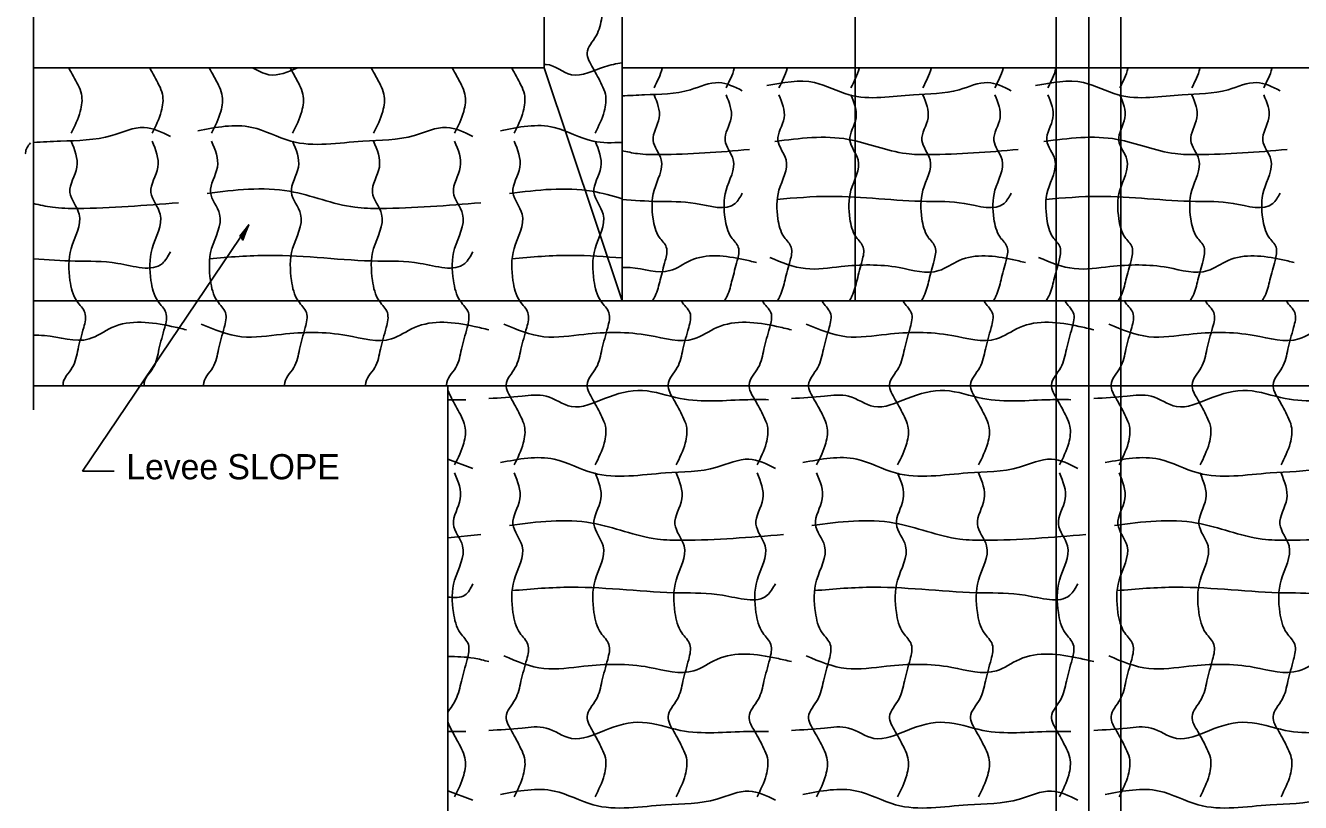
# Model space of a CAD drawing. Extents: x 0 to 2.83, y -0.07 to 1.83.
# Drawn here: x 1.678 to 2.269, y 1.055 to 1.415 of the extents above; entities that cross this region are included whole.
import ezdxf

# ---------------------------------------------------------------- set-up
doc = ezdxf.new("R2010")
doc.units = 0
doc.layers.add('RD_Pr_Roadway_Notes', color=7, linetype='Continuous')
doc.layers.add('SH_General_Details', color=7, linetype='Continuous')

msp = doc.modelspace()

# ---------------------------------------------------------------- linework, layer by layer
at = {"layer": 'RD_Pr_Roadway_Notes'}
for p, q in [((1.70461, 1.20884), (1.7816, 1.32307)), ((1.71927, 1.20884), (1.70461, 1.20884))]:
    msp.add_line(p, q, dxfattribs=at)
msp.add_lwpolyline([(1.77825, 1.31706), (1.77747, 1.31777), (1.77931, 1.32007), (1.7816, 1.32307), (1.78008, 1.31933), (1.77886, 1.31599), (1.77825, 1.31706), (1.77781, 1.31766), (1.78035, 1.32089), (1.7788, 1.31665), (1.77838, 1.31766), (1.77941, 1.31921), (1.77875, 1.31752)], dxfattribs=at)
at = {"layer": 'SH_General_Details'}
for p, q in [((2.17061, 0.47134), (2.17061, 1.75512)), ((1.9544, 1.28782), (1.9544, 1.61182)), ((2.0624, 1.28782), (2.0624, 1.61182)), ((1.9184, 1.39582), (1.9184, 1.50382)), ((1.68198, 1.43107), (1.68198, 1.23739)), ((2.1554, 0.86209), (2.1554, 1.42314)), ((2.1854, 0.86209), (2.1854, 1.42314)), ((1.68187, 1.39582), (1.9184, 1.39582)), ((1.9184, 1.39582), (1.9544, 1.28782)), ((1.9544, 1.39582), (2.3864, 1.39582)), ((1.68187, 1.28782), (2.67822, 1.28782)), ((1.68187, 1.24839), (2.67822, 1.24839)), ((1.87372, 0.49795), (1.87372, 1.24839)), ((1.88216, 1.24203), (1.87372, 1.24203)), ((1.87372, 1.21448), (1.88535, 1.2102)), ((1.87372, 1.17807), (1.88906, 1.17957)), ((1.88216, 1.08832), (1.87372, 1.08831)), ((1.87372, 1.06077), (1.88535, 1.05649))]:
    msp.add_line(p, q, dxfattribs=at)
for points in [[(1.9544, 1.61182), (2.3864, 1.61182), (2.3864, 1.28782), (1.9544, 1.28782)], [(1.9544, 1.42314), (2.3864, 1.42314), (2.3864, 1.39582), (1.9544, 1.39582)]]:
    msp.add_lwpolyline(points, close=True, dxfattribs=at)
for points in [[(1.94194, 1.5155), (1.9446, 1.50344), (1.94141, 1.49177), (1.94565, 1.48169), (1.94194, 1.46578), (1.94141, 1.45092), (1.9446, 1.44137), (1.94831, 1.43606), (1.94778, 1.42917), (1.94512, 1.41909), (1.94247, 1.4106), (1.93823, 1.40264), (1.94088, 1.39574), (1.94512, 1.38778), (1.94671, 1.38355), (1.94619, 1.37558), (1.94194, 1.3655)], [(1.69823, 1.39582), (1.69827, 1.39574), (1.70251, 1.38778), (1.7041, 1.38355), (1.70358, 1.37558), (1.69933, 1.3655)], [(1.7421, 1.39574), (1.73256, 1.39574), (1.72288, 1.39582)], [(1.73573, 1.39582), (1.73577, 1.39574), (1.74001, 1.38778), (1.7416, 1.38355), (1.74108, 1.37558), (1.73683, 1.3655)], [(1.76328, 1.39582), (1.76332, 1.39574), (1.76757, 1.38778), (1.76916, 1.38355), (1.76863, 1.37558), (1.76439, 1.3655)], [(1.80433, 1.39582), (1.79091, 1.39256), (1.78327, 1.39582)], [(1.80078, 1.39582), (1.80082, 1.39574), (1.80507, 1.38778), (1.80666, 1.38355), (1.80613, 1.37558), (1.80189, 1.3655)], [(1.83828, 1.39582), (1.83832, 1.39574), (1.84257, 1.38778), (1.84416, 1.38355), (1.84363, 1.37558), (1.83939, 1.3655)], [(1.88216, 1.39574), (1.87261, 1.39574), (1.86293, 1.39582)], [(1.87578, 1.39582), (1.87582, 1.39574), (1.88007, 1.38778), (1.88166, 1.38355), (1.88113, 1.37558), (1.87689, 1.3655)], [(1.90334, 1.39582), (1.90338, 1.39574), (1.90762, 1.38778), (1.90921, 1.38355), (1.90869, 1.37558), (1.90444, 1.3655)], [(1.9544, 1.39811), (1.94635, 1.39627), (1.93097, 1.39256), (1.91929, 1.39734), (1.9184, 1.39737)], [(1.9731, 1.39582), (1.97302, 1.3955), (1.96925, 1.38654)], [(2.00644, 1.39582), (2.00636, 1.3955), (2.00258, 1.38654)], [(2.03093, 1.39582), (2.03085, 1.3955), (2.02708, 1.38654)], [(2.06426, 1.39582), (2.06418, 1.3955), (2.06041, 1.38654)], [(2.0976, 1.39582), (2.09752, 1.3955), (2.09374, 1.38654)], [(2.13093, 1.39582), (2.13085, 1.3955), (2.12708, 1.38654)], [(2.15542, 1.39582), (2.15534, 1.3955), (2.15157, 1.38654)], [(2.18876, 1.39582), (2.18868, 1.3955), (2.1849, 1.38654)], [(2.22209, 1.39582), (2.22201, 1.3955), (2.21824, 1.38654)], [(2.25542, 1.39582), (2.25534, 1.3955), (2.25157, 1.38654)], [(1.9544, 1.38272), (1.96483, 1.38324), (1.98605, 1.3856), (1.99926, 1.3889), (2.0101, 1.38513)], [(2.02142, 1.38749), (2.04358, 1.3889), (2.05962, 1.38324), (2.08932, 1.38324), (2.11054, 1.3856), (2.12375, 1.3889), (2.1346, 1.38513)], [(2.14591, 1.38749), (2.16808, 1.3889), (2.18411, 1.38324), (2.21382, 1.38324), (2.23504, 1.3856), (2.24824, 1.3889), (2.25909, 1.38513)], [(1.96925, 1.38324), (1.97161, 1.37252), (1.96878, 1.36215), (1.97255, 1.35319), (1.96925, 1.33904), (1.96878, 1.32583), (1.97161, 1.31735), (1.97491, 1.31263), (1.97444, 1.3065), (1.97208, 1.29754), (1.96972, 1.28999), (1.96853, 1.28782)], [(2.00258, 1.38324), (2.00494, 1.37252), (2.00211, 1.36215), (2.00588, 1.35319), (2.00258, 1.33904), (2.00211, 1.32583), (2.00494, 1.31735), (2.00824, 1.31263), (2.00777, 1.3065), (2.00541, 1.29754), (2.00306, 1.28999), (2.00186, 1.28782)], [(2.02708, 1.38324), (2.02944, 1.37252), (2.0266, 1.36215), (2.03038, 1.35319), (2.02708, 1.33904), (2.0266, 1.32583), (2.02944, 1.31735), (2.03274, 1.31263), (2.03226, 1.3065), (2.0299, 1.29754), (2.02755, 1.28999), (2.02636, 1.28782)], [(2.06041, 1.38324), (2.06277, 1.37252), (2.05994, 1.36215), (2.06371, 1.35319), (2.06041, 1.33904), (2.05994, 1.32583), (2.06277, 1.31735), (2.06607, 1.31263), (2.0656, 1.3065), (2.06324, 1.29754), (2.06088, 1.28999), (2.05969, 1.28782)], [(2.09374, 1.38324), (2.0961, 1.37252), (2.09327, 1.36215), (2.09704, 1.35319), (2.09374, 1.33904), (2.09327, 1.32583), (2.0961, 1.31735), (2.0994, 1.31263), (2.09893, 1.3065), (2.09657, 1.29754), (2.09422, 1.28999), (2.09302, 1.28782)], [(2.12708, 1.38324), (2.12944, 1.37252), (2.1266, 1.36215), (2.13038, 1.35319), (2.12708, 1.33904), (2.1266, 1.32583), (2.12944, 1.31735), (2.13274, 1.31263), (2.13226, 1.3065), (2.1299, 1.29754), (2.12755, 1.28999), (2.12636, 1.28782)], [(2.15157, 1.38324), (2.15393, 1.37252), (2.1511, 1.36215), (2.15487, 1.35319), (2.15157, 1.33904), (2.1511, 1.32583), (2.15393, 1.31735), (2.15723, 1.31263), (2.15676, 1.3065), (2.1544, 1.29754), (2.15204, 1.28999), (2.15085, 1.28782)], [(2.1849, 1.38324), (2.18726, 1.37252), (2.18443, 1.36215), (2.1882, 1.35319), (2.1849, 1.33904), (2.18443, 1.32583), (2.18726, 1.31735), (2.19056, 1.31263), (2.19009, 1.3065), (2.18773, 1.29754), (2.18538, 1.28999), (2.18418, 1.28782)], [(2.21824, 1.38324), (2.2206, 1.37252), (2.21776, 1.36215), (2.22154, 1.35319), (2.21824, 1.33904), (2.21776, 1.32583), (2.2206, 1.31735), (2.2239, 1.31263), (2.22342, 1.3065), (2.22106, 1.29754), (2.21871, 1.28999), (2.21752, 1.28782)], [(2.25157, 1.38324), (2.25393, 1.37252), (2.2511, 1.36215), (2.25487, 1.35319), (2.25157, 1.33904), (2.2511, 1.32583), (2.25393, 1.31735), (2.25723, 1.31263), (2.25676, 1.3065), (2.2544, 1.29754), (2.25204, 1.28999), (2.25085, 1.28782)], [(1.75802, 1.36657), (1.78296, 1.36816), (1.80099, 1.36179), (1.83441, 1.36179), (1.85829, 1.36444), (1.87314, 1.36816), (1.88535, 1.36391)], [(1.89807, 1.36657), (1.92301, 1.36816), (1.94105, 1.36179), (1.9544, 1.36119)], [(1.68187, 1.36119), (1.69436, 1.36179), (1.71823, 1.36444), (1.73309, 1.36816), (1.74529, 1.36391)], [(2.02519, 1.36167), (2.05914, 1.36262), (2.08602, 1.35601), (2.0964, 1.35554), (2.1379, 1.3579)], [(2.14968, 1.36167), (2.18364, 1.36262), (2.21052, 1.35601), (2.22089, 1.35554), (2.26239, 1.3579)], [(1.68046, 1.36098), (1.67825, 1.3564), (1.6783, 1.35587)], [(1.69933, 1.36179), (1.70199, 1.34973), (1.6988, 1.33806), (1.70304, 1.32798), (1.69933, 1.31206), (1.6988, 1.29721), (1.70199, 1.28766), (1.7057, 1.28235), (1.70517, 1.27546), (1.70251, 1.26538), (1.69986, 1.25689), (1.69562, 1.24893), (1.69566, 1.24839)], [(1.73683, 1.36179), (1.73949, 1.34973), (1.7363, 1.33806), (1.74054, 1.32798), (1.73683, 1.31206), (1.7363, 1.29721), (1.73949, 1.28766), (1.7432, 1.28235), (1.74267, 1.27546), (1.74001, 1.26538), (1.73736, 1.25689), (1.73312, 1.24893), (1.73316, 1.24839)], [(1.76439, 1.36179), (1.76704, 1.34973), (1.76385, 1.33806), (1.7681, 1.32798), (1.76439, 1.31206), (1.76385, 1.29721), (1.76704, 1.28766), (1.77075, 1.28235), (1.77022, 1.27546), (1.76757, 1.26538), (1.76492, 1.25689), (1.76067, 1.24893), (1.76072, 1.24839)], [(1.80189, 1.36179), (1.80454, 1.34973), (1.80135, 1.33806), (1.8056, 1.32798), (1.80189, 1.31206), (1.80135, 1.29721), (1.80454, 1.28766), (1.80825, 1.28235), (1.80772, 1.27546), (1.80507, 1.26538), (1.80242, 1.25689), (1.79817, 1.24893), (1.79822, 1.24839)], [(1.83939, 1.36179), (1.84204, 1.34973), (1.83885, 1.33806), (1.8431, 1.32798), (1.83939, 1.31206), (1.83885, 1.29721), (1.84204, 1.28766), (1.84575, 1.28235), (1.84522, 1.27546), (1.84257, 1.26538), (1.83992, 1.25689), (1.83567, 1.24893), (1.83572, 1.24839)], [(1.87689, 1.36179), (1.87954, 1.34973), (1.87635, 1.33806), (1.8806, 1.32798), (1.87689, 1.31206), (1.87635, 1.29721), (1.87954, 1.28766), (1.88325, 1.28235), (1.88272, 1.27546), (1.88007, 1.26538), (1.87742, 1.25689), (1.87317, 1.24893), (1.87322, 1.24839)], [(1.90444, 1.36179), (1.9071, 1.34973), (1.90391, 1.33806), (1.90815, 1.32798), (1.90444, 1.31206), (1.90391, 1.29721), (1.9071, 1.28766), (1.91081, 1.28235), (1.91028, 1.27546), (1.90762, 1.26538), (1.90497, 1.25689), (1.90073, 1.24893), (1.90338, 1.24203), (1.90762, 1.23407), (1.90921, 1.22983), (1.90869, 1.22187), (1.90444, 1.21179)], [(1.94194, 1.36179), (1.9446, 1.34973), (1.94141, 1.33806), (1.94565, 1.32798), (1.94194, 1.31206), (1.94141, 1.29721), (1.9446, 1.28766), (1.94831, 1.28235), (1.94778, 1.27546), (1.94512, 1.26538), (1.94247, 1.25689), (1.93823, 1.24893), (1.94088, 1.24203), (1.94512, 1.23407), (1.94671, 1.22983), (1.94619, 1.22187), (1.94194, 1.21179)], [(1.9544, 1.35735), (1.96153, 1.35601), (1.9719, 1.35554), (2.0134, 1.3579)], [(1.76226, 1.33753), (1.80046, 1.33859), (1.8307, 1.33116), (1.84237, 1.33063), (1.88906, 1.33328)], [(1.90232, 1.33753), (1.94052, 1.33859), (1.9544, 1.33514)], [(1.9544, 1.33474), (1.97096, 1.33385), (1.98841, 1.33291), (2.0068, 1.33291), (2.0101, 1.33762)], [(2.02613, 1.33479), (2.05066, 1.33621), (2.09546, 1.33385), (2.1129, 1.33291), (2.1313, 1.33291), (2.1346, 1.33762)], [(2.15062, 1.33479), (2.17515, 1.33621), (2.21995, 1.33385), (2.2374, 1.33291), (2.25579, 1.33291), (2.25909, 1.33762)], [(1.68187, 1.33286), (1.69065, 1.33116), (1.70232, 1.33063), (1.749, 1.33328)], [(1.68187, 1.30726), (1.70126, 1.30623), (1.72089, 1.30516), (1.74158, 1.30516), (1.74529, 1.31047)], [(1.76332, 1.30729), (1.79091, 1.30888), (1.84131, 1.30623), (1.86094, 1.30516), (1.88163, 1.30516), (1.88535, 1.31047)], [(1.90338, 1.30729), (1.93097, 1.30888), (1.9544, 1.30766)], [(1.9544, 1.30329), (1.95823, 1.3032), (1.97662, 1.30179), (1.98605, 1.3065), (2.01058, 1.30697), (2.0167, 1.30555)], [(2.02283, 1.30791), (2.03934, 1.30273), (2.05584, 1.30367), (2.08272, 1.3032), (2.10111, 1.30179), (2.11054, 1.3065), (2.13507, 1.30697), (2.1412, 1.30555)], [(2.14732, 1.30791), (2.16383, 1.30273), (2.18034, 1.30367), (2.20722, 1.3032), (2.2256, 1.30179), (2.23504, 1.3065), (2.25956, 1.30697), (2.26569, 1.30555)], [(1.98203, 1.28782), (1.9821, 1.28766), (1.98581, 1.28235), (1.98528, 1.27546), (1.98262, 1.26538), (1.97997, 1.25689), (1.97573, 1.24893), (1.97838, 1.24203), (1.98262, 1.23407), (1.98421, 1.22983), (1.98369, 1.22187), (1.97944, 1.21179)], [(2.01953, 1.28782), (2.0196, 1.28766), (2.02331, 1.28235), (2.02278, 1.27546), (2.02012, 1.26538), (2.01747, 1.25689), (2.01323, 1.24893), (2.01588, 1.24203), (2.02012, 1.23407), (2.02171, 1.22983), (2.02119, 1.22187), (2.01694, 1.21179)], [(2.04708, 1.28782), (2.04715, 1.28766), (2.05086, 1.28235), (2.05033, 1.27546), (2.04768, 1.26538), (2.04503, 1.25689), (2.04078, 1.24893), (2.04343, 1.24203), (2.04768, 1.23407), (2.04927, 1.22983), (2.04874, 1.22187), (2.0445, 1.21179)], [(2.08458, 1.28782), (2.08465, 1.28766), (2.08836, 1.28235), (2.08783, 1.27546), (2.08518, 1.26538), (2.08253, 1.25689), (2.07828, 1.24893), (2.08093, 1.24203), (2.08518, 1.23407), (2.08677, 1.22983), (2.08624, 1.22187), (2.082, 1.21179)], [(2.12208, 1.28782), (2.12215, 1.28766), (2.12586, 1.28235), (2.12533, 1.27546), (2.12268, 1.26538), (2.12003, 1.25689), (2.11578, 1.24893), (2.11843, 1.24203), (2.12268, 1.23407), (2.12427, 1.22983), (2.12374, 1.22187), (2.1195, 1.21179)], [(2.15958, 1.28782), (2.15965, 1.28766), (2.16336, 1.28235), (2.16283, 1.27546), (2.16018, 1.26538), (2.15753, 1.25689), (2.15328, 1.24893), (2.15593, 1.24203), (2.16018, 1.23407), (2.16177, 1.22983), (2.16124, 1.22187), (2.157, 1.21179)], [(2.18714, 1.28782), (2.18721, 1.28766), (2.19092, 1.28235), (2.19039, 1.27546), (2.18773, 1.26538), (2.18508, 1.25689), (2.18084, 1.24893), (2.18349, 1.24203), (2.18773, 1.23407), (2.18932, 1.22983), (2.1888, 1.22187), (2.18455, 1.21179)], [(2.22464, 1.28782), (2.22471, 1.28766), (2.22842, 1.28235), (2.22789, 1.27546), (2.22523, 1.26538), (2.22258, 1.25689), (2.21834, 1.24893), (2.22099, 1.24203), (2.22523, 1.23407), (2.22682, 1.22983), (2.2263, 1.22187), (2.22205, 1.21179)], [(2.26214, 1.28782), (2.26221, 1.28766), (2.26592, 1.28235), (2.26539, 1.27546), (2.26273, 1.26538), (2.26008, 1.25689), (2.25584, 1.24893), (2.25849, 1.24203), (2.26273, 1.23407), (2.26432, 1.22983), (2.2638, 1.22187), (2.25955, 1.21179)], [(1.68187, 1.27186), (1.68693, 1.27174), (1.70762, 1.27015), (1.71823, 1.27546), (1.74582, 1.27599), (1.75272, 1.27439)], [(1.75961, 1.27705), (1.77818, 1.27121), (1.79675, 1.27227), (1.82699, 1.27174), (1.84767, 1.27015), (1.85829, 1.27546), (1.88588, 1.27599), (1.89277, 1.27439)], [(1.89966, 1.27705), (1.91823, 1.27121), (1.9368, 1.27227), (1.96704, 1.27174), (1.98773, 1.27015), (1.99834, 1.27546), (2.02593, 1.27599), (2.03283, 1.27439)], [(2.03972, 1.27705), (2.05829, 1.27121), (2.07686, 1.27227), (2.1071, 1.27174), (2.12778, 1.27015), (2.1384, 1.27546), (2.16599, 1.27599), (2.17288, 1.27439)], [(2.17977, 1.27705), (2.19834, 1.27121), (2.21691, 1.27227), (2.24715, 1.27174), (2.26784, 1.27015), (2.27845, 1.27546), (2.30604, 1.27599), (2.31294, 1.27439)], [(1.87372, 1.24643), (1.87582, 1.24203), (1.88007, 1.23407), (1.88166, 1.22983), (1.88113, 1.22187), (1.87689, 1.21179)], [(2.02221, 1.24203), (2.01267, 1.24203), (1.98137, 1.24256), (1.96386, 1.24627), (1.94635, 1.24256), (1.93097, 1.23885), (1.91929, 1.24363), (1.90815, 1.24363), (1.89277, 1.24256)], [(2.16227, 1.24203), (2.15272, 1.24203), (2.12142, 1.24256), (2.10391, 1.24627), (2.08641, 1.24256), (2.07102, 1.23885), (2.05935, 1.24363), (2.04821, 1.24363), (2.03283, 1.24256)], [(2.30232, 1.24203), (2.29278, 1.24203), (2.26148, 1.24256), (2.24397, 1.24627), (2.22646, 1.24256), (2.21108, 1.23885), (2.1994, 1.24363), (2.18826, 1.24363), (2.17288, 1.24256)], [(1.89807, 1.21285), (1.92301, 1.21444), (1.94105, 1.20808), (1.97447, 1.20808), (1.99834, 1.21073), (2.0132, 1.21444), (2.0254, 1.2102)], [(2.03813, 1.21285), (2.06307, 1.21444), (2.0811, 1.20808), (2.11452, 1.20808), (2.1384, 1.21073), (2.15325, 1.21444), (2.16546, 1.2102)], [(2.17818, 1.21285), (2.20312, 1.21444), (2.22116, 1.20808), (2.25458, 1.20808), (2.27845, 1.21073), (2.29331, 1.21444), (2.30551, 1.2102)], [(1.87689, 1.20808), (1.87954, 1.19602), (1.87635, 1.18435), (1.8806, 1.17427), (1.87689, 1.15835), (1.87635, 1.14349), (1.87954, 1.13395), (1.88325, 1.12864), (1.88272, 1.12174), (1.88007, 1.11166), (1.87742, 1.10317), (1.87372, 1.09732)], [(1.90444, 1.20808), (1.9071, 1.19602), (1.90391, 1.18435), (1.90815, 1.17427), (1.90444, 1.15835), (1.90391, 1.14349), (1.9071, 1.13395), (1.91081, 1.12864), (1.91028, 1.12174), (1.90762, 1.11166), (1.90497, 1.10317), (1.90073, 1.09522), (1.90338, 1.08832), (1.90762, 1.08036), (1.90921, 1.07612), (1.90869, 1.06816), (1.90444, 1.05808)], [(1.94194, 1.20808), (1.9446, 1.19602), (1.94141, 1.18435), (1.94565, 1.17427), (1.94194, 1.15835), (1.94141, 1.14349), (1.9446, 1.13395), (1.94831, 1.12864), (1.94778, 1.12174), (1.94512, 1.11166), (1.94247, 1.10317), (1.93823, 1.09522), (1.94088, 1.08832), (1.94512, 1.08036), (1.94671, 1.07612), (1.94619, 1.06816), (1.94194, 1.05808)], [(1.97944, 1.20808), (1.9821, 1.19602), (1.97891, 1.18435), (1.98315, 1.17427), (1.97944, 1.15835), (1.97891, 1.14349), (1.9821, 1.13395), (1.98581, 1.12864), (1.98528, 1.12174), (1.98262, 1.11166), (1.97997, 1.10317), (1.97573, 1.09522), (1.97838, 1.08832), (1.98262, 1.08036), (1.98421, 1.07612), (1.98369, 1.06816), (1.97944, 1.05808)], [(2.01694, 1.20808), (2.0196, 1.19602), (2.01641, 1.18435), (2.02065, 1.17427), (2.01694, 1.15835), (2.01641, 1.14349), (2.0196, 1.13395), (2.02331, 1.12864), (2.02278, 1.12174), (2.02012, 1.11166), (2.01747, 1.10317), (2.01323, 1.09522), (2.01588, 1.08832), (2.02012, 1.08036), (2.02171, 1.07612), (2.02119, 1.06816), (2.01694, 1.05808)], [(2.0445, 1.20808), (2.04715, 1.19602), (2.04396, 1.18435), (2.04821, 1.17427), (2.0445, 1.15835), (2.04396, 1.14349), (2.04715, 1.13395), (2.05086, 1.12864), (2.05033, 1.12174), (2.04768, 1.11166), (2.04503, 1.10317), (2.04078, 1.09522), (2.04343, 1.08832), (2.04768, 1.08036), (2.04927, 1.07612), (2.04874, 1.06816), (2.0445, 1.05808)], [(2.082, 1.20808), (2.08465, 1.19602), (2.08146, 1.18435), (2.08571, 1.17427), (2.082, 1.15835), (2.08146, 1.14349), (2.08465, 1.13395), (2.08836, 1.12864), (2.08783, 1.12174), (2.08518, 1.11166), (2.08253, 1.10317), (2.07828, 1.09522), (2.08093, 1.08832), (2.08518, 1.08036), (2.08677, 1.07612), (2.08624, 1.06816), (2.082, 1.05808)], [(2.1195, 1.20808), (2.12215, 1.19602), (2.11896, 1.18435), (2.12321, 1.17427), (2.1195, 1.15835), (2.11896, 1.14349), (2.12215, 1.13395), (2.12586, 1.12864), (2.12533, 1.12174), (2.12268, 1.11166), (2.12003, 1.10317), (2.11578, 1.09522), (2.11843, 1.08832), (2.12268, 1.08036), (2.12427, 1.07612), (2.12374, 1.06816), (2.1195, 1.05808)], [(2.157, 1.20808), (2.15965, 1.19602), (2.15646, 1.18435), (2.16071, 1.17427), (2.157, 1.15835), (2.15646, 1.14349), (2.15965, 1.13395), (2.16336, 1.12864), (2.16283, 1.12174), (2.16018, 1.11166), (2.15753, 1.10317), (2.15328, 1.09522), (2.15593, 1.08832), (2.16018, 1.08036), (2.16177, 1.07612), (2.16124, 1.06816), (2.157, 1.05808)], [(2.18455, 1.20808), (2.18721, 1.19602), (2.18402, 1.18435), (2.18826, 1.17427), (2.18455, 1.15835), (2.18402, 1.14349), (2.18721, 1.13395), (2.19092, 1.12864), (2.19039, 1.12174), (2.18773, 1.11166), (2.18508, 1.10317), (2.18084, 1.09522), (2.18349, 1.08832), (2.18773, 1.08036), (2.18932, 1.07612), (2.1888, 1.06816), (2.18455, 1.05808)], [(2.22205, 1.20808), (2.22471, 1.19602), (2.22152, 1.18435), (2.22576, 1.17427), (2.22205, 1.15835), (2.22152, 1.14349), (2.22471, 1.13395), (2.22842, 1.12864), (2.22789, 1.12174), (2.22523, 1.11166), (2.22258, 1.10317), (2.21834, 1.09522), (2.22099, 1.08832), (2.22523, 1.08036), (2.22682, 1.07612), (2.2263, 1.06816), (2.22205, 1.05808)], [(2.25955, 1.20808), (2.26221, 1.19602), (2.25902, 1.18435), (2.26326, 1.17427), (2.25955, 1.15835), (2.25902, 1.14349), (2.26221, 1.13395), (2.26592, 1.12864), (2.26539, 1.12174), (2.26273, 1.11166), (2.26008, 1.10317), (2.25584, 1.09522), (2.25849, 1.08832), (2.26273, 1.08036), (2.26432, 1.07612), (2.2638, 1.06816), (2.25955, 1.05808)], [(1.90232, 1.18381), (1.94052, 1.18488), (1.97076, 1.17745), (1.98243, 1.17691), (2.02911, 1.17957)], [(2.04237, 1.18381), (2.08057, 1.18488), (2.11081, 1.17745), (2.12248, 1.17691), (2.16917, 1.17957)], [(2.18243, 1.18381), (2.22063, 1.18488), (2.25087, 1.17745), (2.26254, 1.17691), (2.30922, 1.17957)], [(1.87372, 1.1506), (1.88163, 1.15145), (1.88535, 1.15675)], [(1.90338, 1.15357), (1.93097, 1.15516), (1.98137, 1.15252), (2.001, 1.15145), (2.02169, 1.15145), (2.0254, 1.15675)], [(2.04343, 1.15357), (2.07102, 1.15516), (2.12142, 1.15252), (2.14105, 1.15145), (2.16174, 1.15145), (2.16546, 1.15675)], [(2.18349, 1.15357), (2.21108, 1.15516), (2.26148, 1.15252), (2.28111, 1.15145), (2.3018, 1.15145), (2.30551, 1.15675)], [(1.87372, 1.12308), (1.88588, 1.12228), (1.89277, 1.12068)], [(1.89966, 1.12333), (1.91823, 1.1175), (1.9368, 1.11856), (1.96704, 1.11803), (1.98773, 1.11644), (1.99834, 1.12174), (2.02593, 1.12228), (2.03283, 1.12068)], [(2.03972, 1.12333), (2.05829, 1.1175), (2.07686, 1.11856), (2.1071, 1.11803), (2.12778, 1.11644), (2.1384, 1.12174), (2.16599, 1.12228), (2.17288, 1.12068)], [(2.17977, 1.12333), (2.19834, 1.1175), (2.21691, 1.11856), (2.24715, 1.11803), (2.26784, 1.11644), (2.27845, 1.12174), (2.30604, 1.12228), (2.31294, 1.12068)], [(1.87372, 1.09272), (1.87582, 1.08832), (1.88007, 1.08036), (1.88166, 1.07612), (1.88113, 1.06816), (1.87689, 1.05808)], [(2.02221, 1.08832), (2.01267, 1.08832), (1.98137, 1.08885), (1.96386, 1.09256), (1.94635, 1.08885), (1.93097, 1.08514), (1.91929, 1.08991), (1.90815, 1.08991), (1.89277, 1.08885)], [(2.16227, 1.08832), (2.15272, 1.08832), (2.12142, 1.08885), (2.10391, 1.09256), (2.08641, 1.08885), (2.07102, 1.08514), (2.05935, 1.08991), (2.04821, 1.08991), (2.03283, 1.08885)], [(2.30232, 1.08832), (2.29278, 1.08832), (2.26148, 1.08885), (2.24397, 1.09256), (2.22646, 1.08885), (2.21108, 1.08514), (2.1994, 1.08991), (2.18826, 1.08991), (2.17288, 1.08885)], [(1.89807, 1.05914), (1.92301, 1.06073), (1.94105, 1.05436), (1.97447, 1.05436), (1.99834, 1.05702), (2.0132, 1.06073), (2.0254, 1.05649)], [(2.03813, 1.05914), (2.06307, 1.06073), (2.0811, 1.05436), (2.11452, 1.05436), (2.1384, 1.05702), (2.15325, 1.06073), (2.16546, 1.05649)], [(2.17818, 1.05914), (2.20312, 1.06073), (2.22116, 1.05436), (2.25458, 1.05436), (2.27845, 1.05702), (2.29331, 1.06073), (2.30551, 1.05649)]]:
    msp.add_spline(points, degree=3, dxfattribs=at)

# ---------------------------------------------------------------- texts
at = {"layer": 'RD_Pr_Roadway_Notes'}
msp.add_text('Levee SLOPE', height=0.0116667, dxfattribs=at).set_placement((1.72487, 1.20514))

doc.saveas('drawing.dxf')
